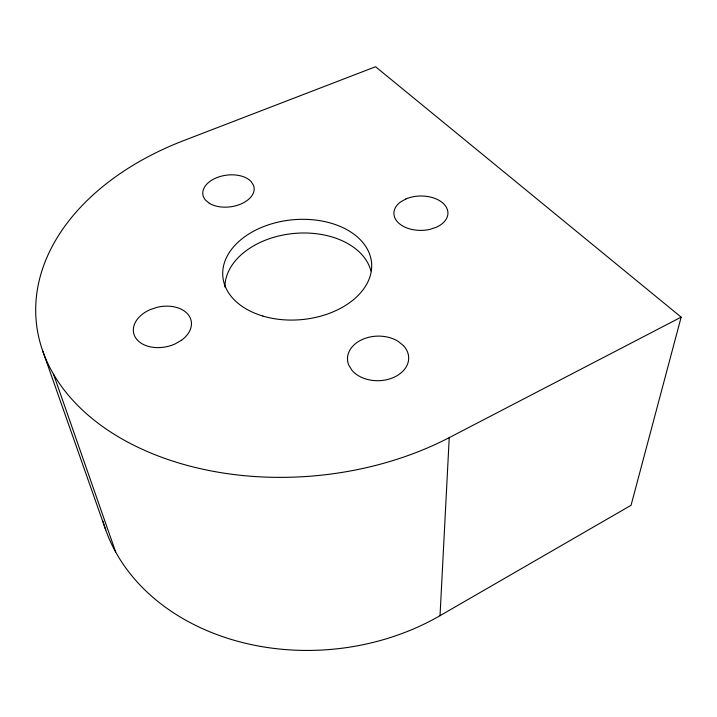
<?xml version="1.0" encoding="UTF-8"?>
<svg xmlns="http://www.w3.org/2000/svg" width="717" height="717" viewBox="0 0 717 717"><rect width="100%" height="100%" fill="white"/><g stroke="black" fill="none" stroke-linecap="round" stroke-linejoin="round"><path stroke-width="1.08" d="M102.97 521.259A219.321 174.123 -5.4 0 0 440.032 615.679L449.236 437.63L681.15 317.138L375.574 66.735L183.642 140.613A264.681 179.824 -5.4 0 0 71.727 399.082A264.681 179.824 -5.4 0 0 449.236 437.63M681.15 317.138L631.05 505.306L440.032 615.679M42.805 351.196L105.713 529.872M53.596 374.337L115.67 552.009M224.914 286.961A73.752 50.127 -5.4 0 1 292.115 233.643A73.752 50.127 -5.4 0 1 370.931 270.892M181.374 340.333L174.93 344.008A29.406 20.264 -12 0 1 136.069 338.46A29.406 20.264 -12 0 1 150.283 309.583L157.408 307.235A29.406 20.264 -12 0 1 188.67 315.238A29.406 20.264 -12 0 1 181.374 340.333M405.84 198.985L400.615 201.934A27.013 17.199 -0.4 0 0 398.553 222.951A27.013 17.199 -0.4 0 0 429.949 229.368L436.321 227.253A27.013 17.199 -0.4 0 0 443.223 203.386A27.013 17.199 -0.4 0 0 405.84 198.985M403.51 345.719L398.302 341.444A30.607 22.299 -1.4 0 0 361.556 339.831A30.607 22.299 -1.4 0 0 348.785 365.168L352.083 370.465A30.607 22.299 -1.4 0 0 394.673 376.963A30.607 22.299 -1.4 0 0 403.51 345.719M209.292 203.252L205.483 200.07A25.848 15.953 -7.6 0 1 216.615 177.735A25.848 15.953 -7.6 0 1 251.102 181.544L253.477 185.237A25.848 15.953 -7.6 0 1 240.365 204.237A25.848 15.953 -7.6 0 1 209.292 203.252M262.915 316.072A74.685 50.118 -5.4 0 0 371.621 263.551A74.685 50.118 -5.4 0 0 257.053 229.449A74.685 50.118 -5.4 0 0 262.915 316.072"/></g></svg>
